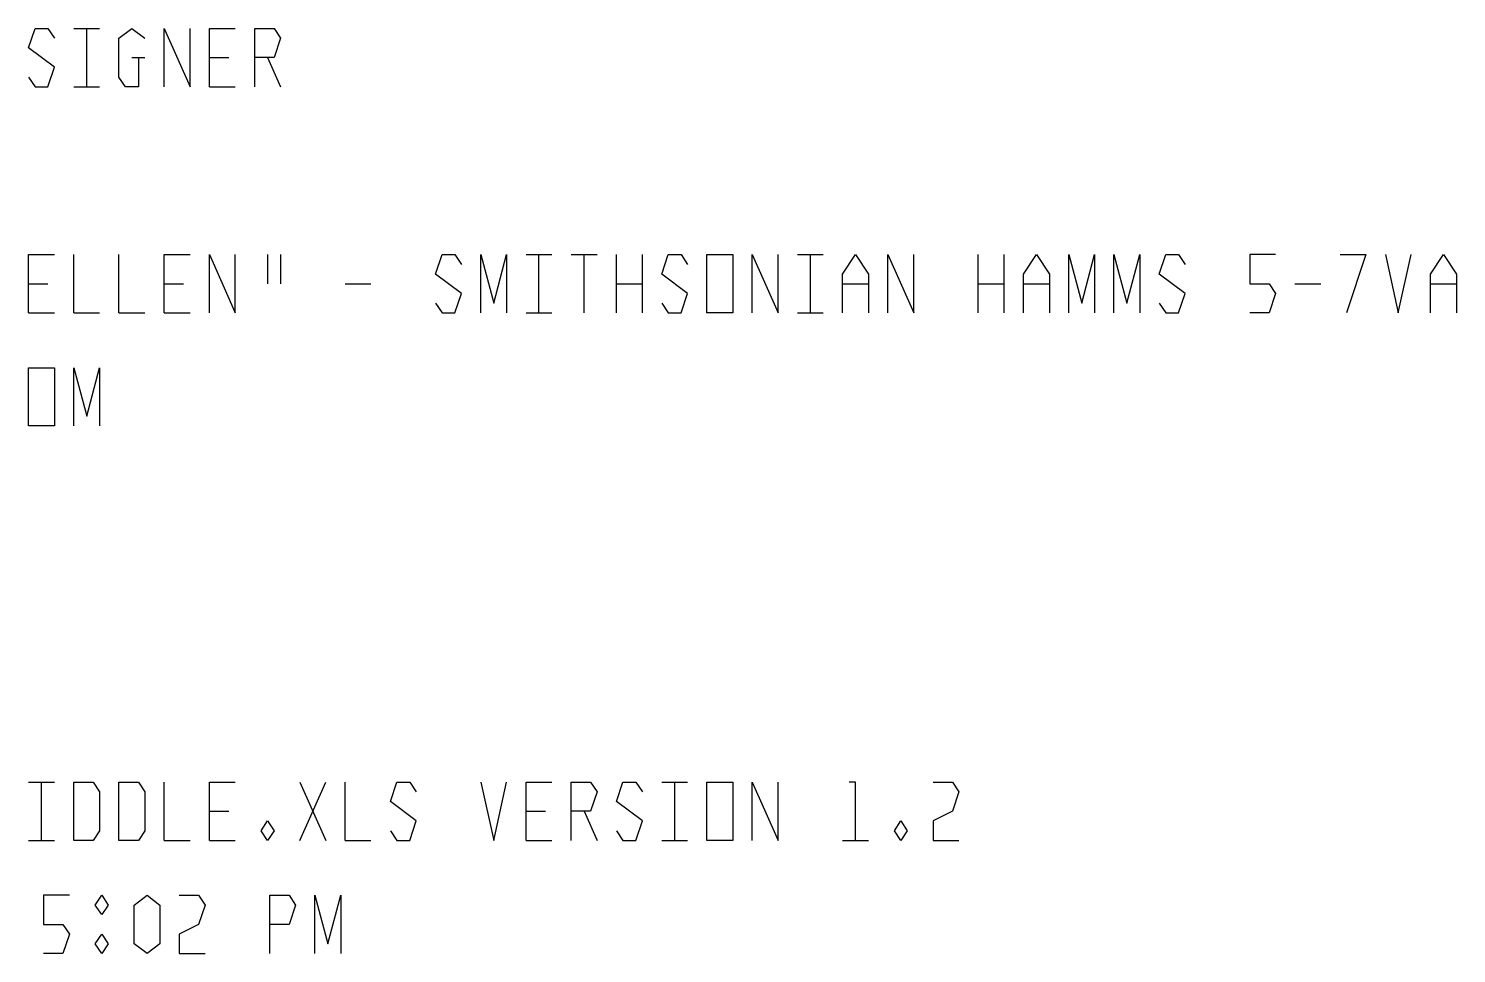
# Model space of a CAD drawing. Header units: metres. Extents: x -385 to 707, y -720 to 1023.
# Drawn here: x 245.1 to 434.6, y -573.3 to -450.6 of the extents above; entities that cross this region are included whole.
import ezdxf

# ---------------------------------------------------------------- set-up
doc = ezdxf.new("R2010")
doc.units = ezdxf.units.M

msp = doc.modelspace()

# ---------------------------------------------------------------- linework, layer by layer
for p, q in [((245.14, -453.14), (246, -450.57)), ((246, -450.57), (247.71, -450.57)), ((247.71, -450.57), (248.57, -451.86)), ((251.14, -450.57), (254.57, -450.57)), ((252.86, -458.29), (252.86, -450.57)), ((257.14, -451.86), (258.86, -450.57)), ((258.86, -450.57), (260.57, -451.86)), ((263.14, -458.29), (263.14, -450.57)), ((263.14, -450.57), (266.57, -458.29)), ((266.57, -458.29), (266.57, -450.57)), ((269.14, -458.29), (269.14, -450.57)), ((269.14, -450.57), (272.57, -450.57)), ((275.14, -458.29), (275.14, -450.57)), ((275.14, -450.57), (277.71, -450.57)), ((277.71, -450.57), (278.57, -451.86)), ((257.14, -457), (257.14, -451.86)), ((278.57, -451.86), (277.71, -454.43)), ((248.57, -455.71), (245.14, -453.14)), ((258.86, -454.43), (260.57, -454.43)), ((259.71, -454.43), (259.71, -458.29)), ((269.14, -454.43), (271.71, -454.43)), ((277.71, -454.43), (275.14, -454.43)), ((276.86, -454.43), (278.57, -458.29)), ((247.71, -458.29), (248.57, -455.71)), ((245.14, -457), (246, -458.29)), ((246, -458.29), (247.71, -458.29)), ((251.14, -458.29), (254.57, -458.29)), ((258, -458.29), (257.14, -457)), ((259.71, -458.29), (258, -458.29)), ((269.14, -458.29), (272.57, -458.29)), ((245.14, -488.29), (245.14, -480.57)), ((245.14, -480.57), (248.57, -480.57)), ((251.14, -488.29), (251.14, -480.57)), ((257.14, -488.29), (257.14, -480.57)), ((263.14, -488.29), (263.14, -480.57)), ((263.14, -480.57), (266.57, -480.57)), ((269.14, -488.29), (269.14, -480.57)), ((269.14, -480.57), (272.57, -488.29)), ((272.57, -488.29), (272.57, -480.57)), ((276.86, -480.57), (276.86, -484.43)), ((278.57, -480.57), (278.57, -484.43)), ((299.14, -483.14), (300, -480.57)), ((300, -480.57), (301.71, -480.57)), ((301.71, -480.57), (302.57, -481.86)), ((305.14, -488.29), (305.14, -480.57)), ((305.14, -480.57), (306.86, -487)), ((306.86, -487), (308.57, -480.57)), ((308.57, -480.57), (308.57, -488.29)), ((311.14, -480.57), (314.57, -480.57)), ((312.86, -488.29), (312.86, -480.57)), ((317.14, -480.57), (320.57, -480.57)), ((318.86, -488.29), (318.86, -480.57)), ((323.14, -488.29), (323.14, -480.57)), ((326.57, -488.29), (326.57, -480.57)), ((329.14, -483.14), (330, -480.57)), ((330, -480.57), (331.71, -480.57)), ((331.71, -480.57), (332.57, -481.86)), ((335.14, -488.29), (335.14, -480.57)), ((335.14, -480.57), (338.57, -480.57)), ((338.57, -480.57), (338.57, -488.29)), ((341.14, -488.29), (341.14, -480.57)), ((341.14, -480.57), (344.57, -488.29)), ((344.57, -488.29), (344.57, -480.57)), ((347.14, -480.57), (350.57, -480.57)), ((348.86, -488.29), (348.86, -480.57)), ((353.14, -483.14), (354.86, -480.57)), ((354.86, -480.57), (356.57, -483.14)), ((359.14, -488.29), (359.14, -480.57)), ((359.14, -480.57), (362.57, -488.29)), ((362.57, -488.29), (362.57, -480.57)), ((371.14, -488.29), (371.14, -480.57)), ((374.57, -488.29), (374.57, -480.57)), ((377.14, -483.14), (378.86, -480.57)), ((378.86, -480.57), (380.57, -483.14)), ((383.14, -488.29), (383.14, -480.57)), ((383.14, -480.57), (384.86, -487)), ((384.86, -487), (386.57, -480.57)), ((386.57, -480.57), (386.57, -488.29)), ((389.14, -488.29), (389.14, -480.57)), ((389.14, -480.57), (390.86, -487)), ((390.86, -487), (392.57, -480.57)), ((392.57, -480.57), (392.57, -488.29)), ((395.14, -483.14), (396, -480.57)), ((396, -480.57), (397.71, -480.57)), ((397.71, -480.57), (398.57, -481.86)), ((410.57, -480.57), (407.14, -480.57)), ((407.14, -480.57), (407.14, -484.43)), ((419.14, -480.57), (422.57, -480.57)), ((422.57, -480.57), (420, -488.29)), ((425.14, -480.57), (426.86, -488.29)), ((426.86, -488.29), (428.57, -480.57)), ((431.14, -483.14), (432.86, -480.57)), ((432.86, -480.57), (434.57, -483.14)), ((245.14, -484.43), (247.71, -484.43)), ((263.14, -484.43), (265.71, -484.43)), ((287.14, -484.43), (290.57, -484.43)), ((302.57, -485.71), (299.14, -483.14)), ((323.14, -484.43), (326.57, -484.43)), ((332.57, -485.71), (329.14, -483.14)), ((353.14, -488.29), (353.14, -483.14)), ((353.14, -484.43), (356.57, -484.43)), ((356.57, -483.14), (356.57, -488.29)), ((371.14, -484.43), (374.57, -484.43)), ((377.14, -488.29), (377.14, -483.14)), ((377.14, -484.43), (380.57, -484.43)), ((380.57, -483.14), (380.57, -488.29)), ((398.57, -485.71), (395.14, -483.14)), ((407.14, -484.43), (409.71, -484.43)), ((409.71, -484.43), (410.57, -485.71)), ((413.14, -484.43), (416.57, -484.43)), ((431.14, -488.29), (431.14, -483.14)), ((431.14, -484.43), (434.57, -484.43)), ((434.57, -483.14), (434.57, -488.29)), ((301.71, -488.29), (302.57, -485.71)), ((331.71, -488.29), (332.57, -485.71)), ((397.71, -488.29), (398.57, -485.71)), ((410.57, -485.71), (409.71, -488.29)), ((245.14, -488.29), (248.57, -488.29)), ((251.14, -488.29), (254.57, -488.29)), ((257.14, -488.29), (260.57, -488.29)), ((263.14, -488.29), (266.57, -488.29)), ((299.14, -487), (300, -488.29)), ((300, -488.29), (301.71, -488.29)), ((311.14, -488.29), (314.57, -488.29)), ((329.14, -487), (330, -488.29)), ((330, -488.29), (331.71, -488.29)), ((338.57, -488.29), (335.14, -488.29)), ((347.14, -488.29), (350.57, -488.29)), ((395.14, -487), (396, -488.29)), ((396, -488.29), (397.71, -488.29)), ((409.71, -488.29), (407.14, -488.29)), ((245.14, -503.29), (245.14, -495.57)), ((245.14, -495.57), (248.57, -495.57)), ((248.57, -495.57), (248.57, -503.29)), ((251.14, -503.29), (251.14, -495.57)), ((251.14, -495.57), (252.86, -502)), ((252.86, -502), (254.57, -495.57)), ((254.57, -495.57), (254.57, -503.29)), ((248.57, -503.29), (245.14, -503.29)), ((245.14, -550.57), (248.57, -550.57)), ((246.86, -558.29), (246.86, -550.57)), ((251.14, -558.29), (251.14, -550.57)), ((251.14, -550.57), (253.71, -550.57)), ((253.71, -550.57), (254.57, -551.86)), ((257.14, -558.29), (257.14, -550.57)), ((257.14, -550.57), (259.71, -550.57)), ((259.71, -550.57), (260.57, -551.86)), ((263.14, -558.29), (263.14, -550.57)), ((269.14, -558.29), (269.14, -550.57)), ((269.14, -550.57), (272.57, -550.57)), ((281.14, -558.29), (284.57, -550.57)), ((281.14, -550.57), (284.57, -558.29)), ((287.14, -558.29), (287.14, -550.57)), ((293.14, -553.14), (294, -550.57)), ((294, -550.57), (295.71, -550.57)), ((295.71, -550.57), (296.57, -551.86)), ((305.14, -550.57), (306.86, -558.29)), ((306.86, -558.29), (308.57, -550.57)), ((311.14, -558.29), (311.14, -550.57)), ((311.14, -550.57), (314.57, -550.57)), ((317.14, -558.29), (317.14, -550.57)), ((317.14, -550.57), (319.71, -550.57)), ((319.71, -550.57), (320.57, -551.86)), ((323.14, -553.14), (324, -550.57)), ((324, -550.57), (325.71, -550.57)), ((325.71, -550.57), (326.57, -551.86)), ((329.14, -550.57), (332.57, -550.57)), ((330.86, -558.29), (330.86, -550.57)), ((335.14, -558.29), (335.14, -550.57)), ((335.14, -550.57), (338.57, -550.57)), ((338.57, -550.57), (338.57, -558.29)), ((341.14, -558.29), (341.14, -550.57)), ((341.14, -550.57), (344.57, -558.29)), ((344.57, -558.29), (344.57, -550.57)), ((354.86, -550.57), (354, -550.57)), ((354.86, -558.29), (354.86, -550.57)), ((365.14, -550.57), (367.71, -550.57)), ((367.71, -550.57), (368.57, -551.86)), ((254.57, -551.86), (254.57, -557)), ((260.57, -551.86), (260.57, -557)), ((320.57, -551.86), (319.71, -554.43)), ((368.57, -551.86), (367.71, -554.43)), ((269.14, -554.43), (271.71, -554.43)), ((296.57, -555.71), (293.14, -553.14)), ((311.14, -554.43), (313.71, -554.43)), ((319.71, -554.43), (317.14, -554.43)), ((318.86, -554.43), (320.57, -558.29)), ((326.57, -555.71), (323.14, -553.14)), ((367.71, -554.43), (365.14, -555.71)), ((276, -557), (276.86, -555.71)), ((276.86, -555.71), (277.71, -557)), ((295.71, -558.29), (296.57, -555.71)), ((325.71, -558.29), (326.57, -555.71)), ((360, -557), (360.86, -555.71)), ((360.86, -555.71), (361.71, -557)), ((365.14, -555.71), (365.14, -558.29)), ((245.14, -558.29), (248.57, -558.29)), ((253.71, -558.29), (251.14, -558.29)), ((254.57, -557), (253.71, -558.29)), ((259.71, -558.29), (257.14, -558.29)), ((260.57, -557), (259.71, -558.29)), ((263.14, -558.29), (266.57, -558.29)), ((269.14, -558.29), (272.57, -558.29)), ((276.86, -558.29), (276, -557)), ((277.71, -557), (276.86, -558.29)), ((287.14, -558.29), (290.57, -558.29)), ((293.14, -557), (294, -558.29)), ((294, -558.29), (295.71, -558.29)), ((311.14, -558.29), (314.57, -558.29)), ((323.14, -557), (324, -558.29)), ((324, -558.29), (325.71, -558.29)), ((329.14, -558.29), (332.57, -558.29)), ((338.57, -558.29), (335.14, -558.29)), ((353.14, -558.29), (356.57, -558.29)), ((360.86, -558.29), (360, -557)), ((361.71, -557), (360.86, -558.29)), ((365.14, -558.29), (368.57, -558.29)), ((250.57, -565.57), (247.14, -565.57)), ((247.14, -565.57), (247.14, -569.43)), ((254, -566.86), (254.86, -565.57)), ((254.86, -565.57), (255.71, -566.86)), ((259.14, -566.86), (260.86, -565.57)), ((260.86, -565.57), (262.57, -566.86)), ((265.14, -565.57), (267.71, -565.57)), ((267.71, -565.57), (268.57, -566.86)), ((277.14, -573.29), (277.14, -565.57)), ((277.14, -565.57), (279.71, -565.57)), ((279.71, -565.57), (280.57, -566.86)), ((283.14, -573.29), (283.14, -565.57)), ((283.14, -565.57), (284.86, -572)), ((284.86, -572), (286.57, -565.57)), ((286.57, -565.57), (286.57, -573.29)), ((254.86, -568.14), (254, -566.86)), ((255.71, -566.86), (254.86, -568.14)), ((259.14, -572), (259.14, -566.86)), ((262.57, -566.86), (262.57, -572)), ((268.57, -566.86), (267.71, -569.43)), ((280.57, -566.86), (279.71, -569.43)), ((247.14, -569.43), (249.71, -569.43)), ((249.71, -569.43), (250.57, -570.71)), ((267.71, -569.43), (265.14, -570.71)), ((279.71, -569.43), (277.14, -569.43)), ((250.57, -570.71), (249.71, -573.29)), ((254, -572), (254.86, -570.71)), ((254.86, -573.29), (254, -572)), ((254.86, -570.71), (255.71, -572)), ((255.71, -572), (254.86, -573.29)), ((260.86, -573.29), (259.14, -572)), ((262.57, -572), (260.86, -573.29)), ((265.14, -570.71), (265.14, -573.29)), ((249.71, -573.29), (247.14, -573.29)), ((265.14, -573.29), (268.57, -573.29))]:
    msp.add_line(p, q)

doc.saveas('drawing.dxf')
